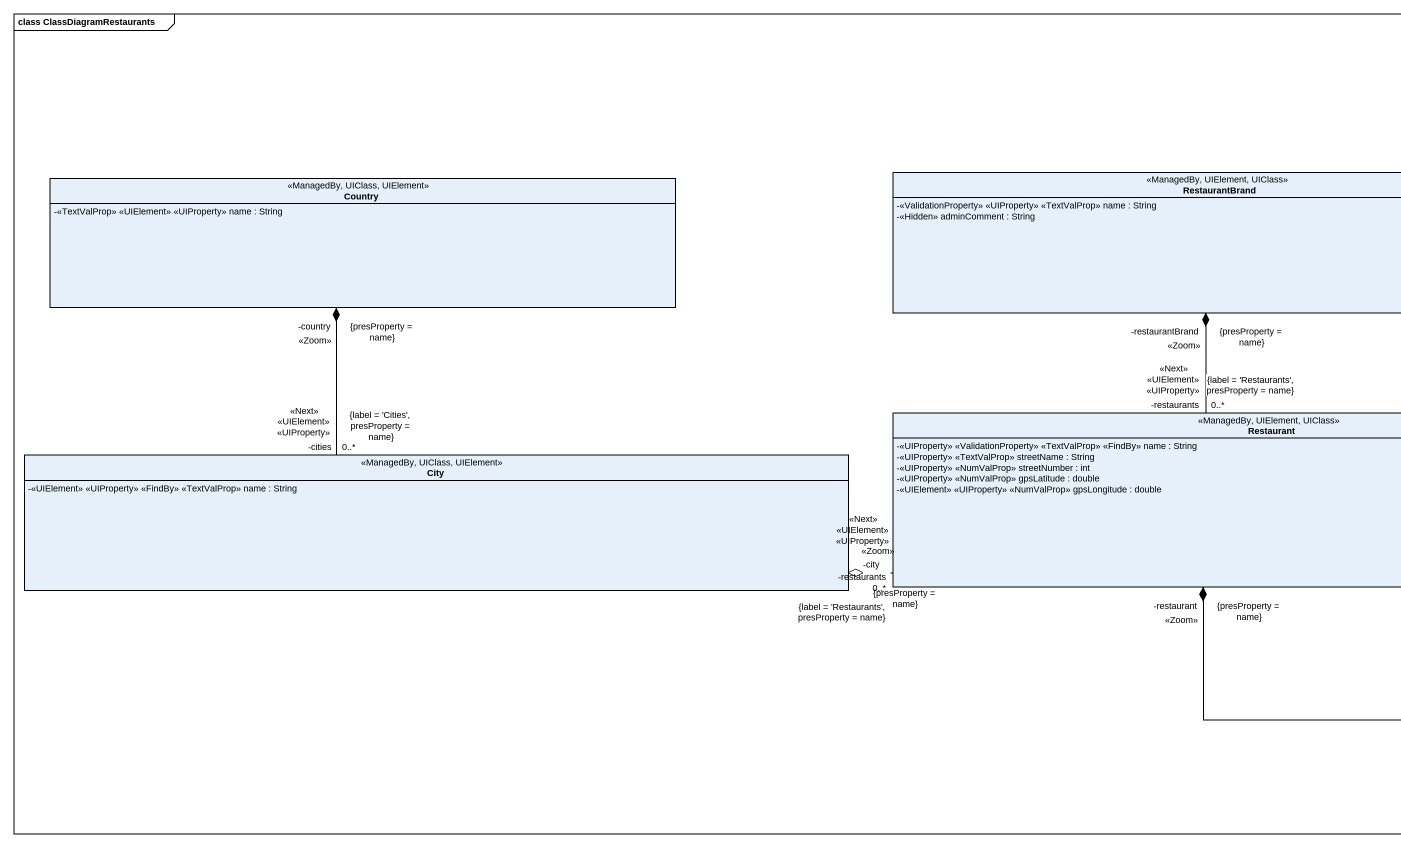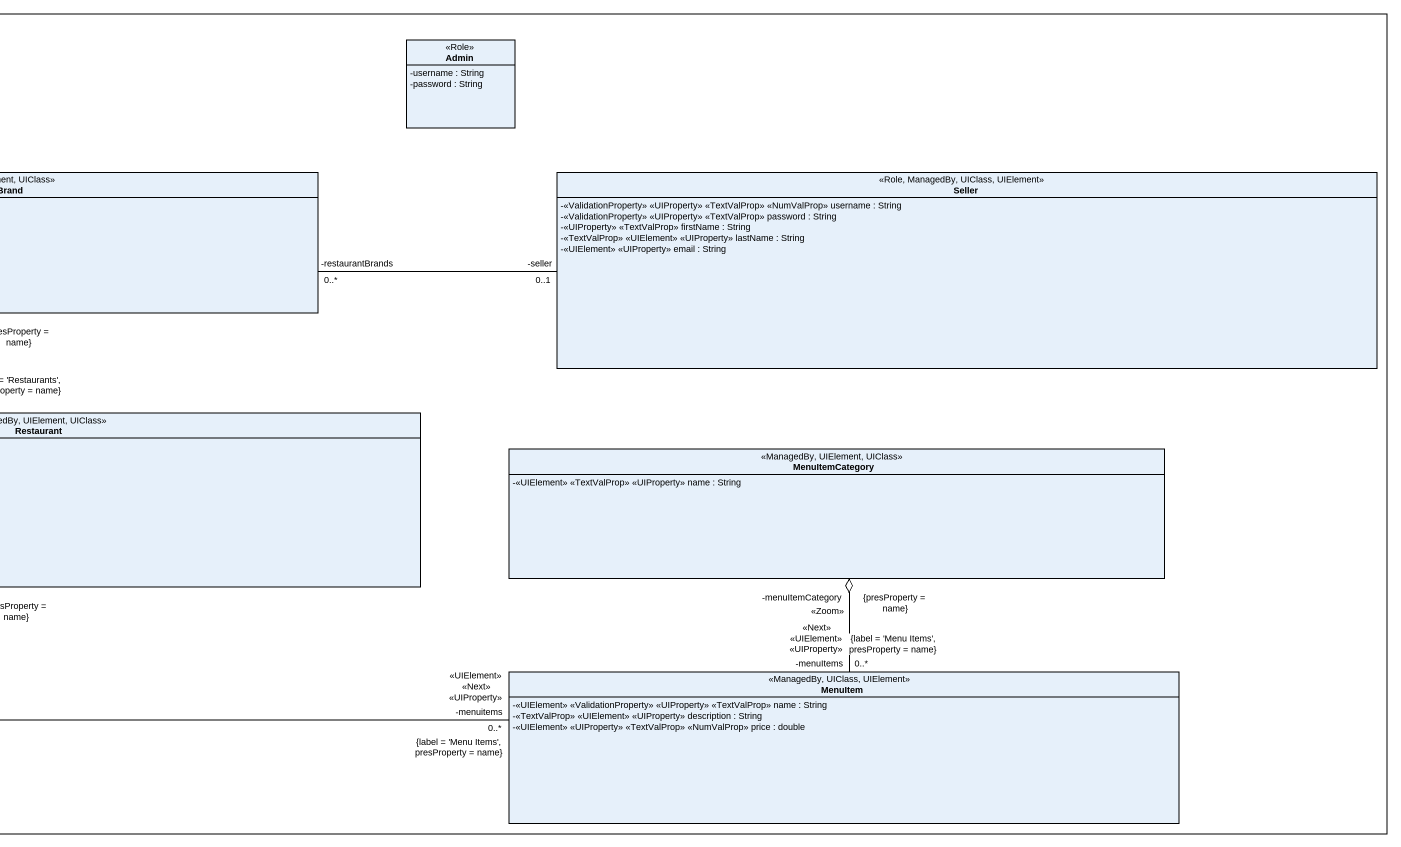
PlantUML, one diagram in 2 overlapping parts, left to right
@startuml
mainframe class ClassDiagramRestaurants
hide circle
hide empty members
skinparam classAttributeIconSize 0
class Admin <<Role>> {
  -username : String
  -password : String
}
class Country <<ManagedBy, UIClass, UIElement>> {
  -<<TextValProp>> <<UIElement>> <<UIProperty>> name : String
}
class RestaurantBrand <<ManagedBy, UIElement, UIClass>> {
  -<<ValidationProperty>> <<UIProperty>> <<TextValProp>> name : String
  -<<Hidden>> adminComment : String
}
class Seller <<Role, ManagedBy, UIClass, UIElement>> {
  -<<ValidationProperty>> <<UIProperty>> <<TextValProp>> <<NumValProp>> username : String
  -<<ValidationProperty>> <<UIProperty>> <<TextValProp>> password : String
  -<<UIProperty>> <<TextValProp>> firstName : String
  -<<TextValProp>> <<UIElement>> <<UIProperty>> lastName : String
  -<<UIElement>> <<UIProperty>> email : String
}
class Restaurant <<ManagedBy, UIElement, UIClass>> {
  -<<UIProperty>> <<ValidationProperty>> <<TextValProp>> <<FindBy>> name : String
  -<<UIProperty>> <<TextValProp>> streetName : String
  -<<UIProperty>> <<NumValProp>> streetNumber : int
  -<<UIProperty>> <<NumValProp>> gpsLatitude : double
  -<<UIElement>> <<UIProperty>> <<NumValProp>> gpsLongitude : double
}
class City <<ManagedBy, UIClass, UIElement>> {
  -<<UIElement>> <<UIProperty>> <<FindBy>> <<TextValProp>> name : String
}
class MenuItemCategory <<ManagedBy, UIElement, UIClass>> {
  -<<UIElement>> <<TextValProp>> <<UIProperty>> name : String
}
class MenuItem <<ManagedBy, UIClass, UIElement>> {
  -<<UIElement>> <<ValidationProperty>> <<UIProperty>> <<TextValProp>> name : String
  -<<TextValProp>> <<UIElement>> <<UIProperty>> description : String
  -<<UIElement>> <<UIProperty>> <<TextValProp>> <<NumValProp>> price : double
}
Country "-country\n<<Zoom>>\n{presProperty = name}" *-- "-cities\n0..*\n<<Next>> <<UIElement>> <<UIProperty>>\n{label = 'Cities', presProperty = name}" City
RestaurantBrand "-restaurantBrand\n<<Zoom>>\n{presProperty = name}" *-- "-restaurants\n0..*\n<<Next>> <<UIElement>> <<UIProperty>>\n{label = 'Restaurants', presProperty = name}" Restaurant
Seller "-seller\n0..1" -left- "-restaurantBrands\n0..*" RestaurantBrand
Restaurant "-restaurant\n<<Zoom>>\n{presProperty = name}" *-right- "-menuitems\n0..*\n<<UIElement>> <<Next>> <<UIProperty>>\n{label = 'Menu Items', presProperty = name}" MenuItem
City "-city\n<<Zoom>>\n{presProperty = name}" o-right- "-restaurants\n0..*\n<<Next>> <<UIElement>> <<UIProperty>>\n{label = 'Restaurants', presProperty = name}" Restaurant
MenuItemCategory "-menuItemCategory\n<<Zoom>>\n{presProperty = name}" o-- "-menuItems\n0..*\n<<Next>> <<UIElement>> <<UIProperty>>\n{label = 'Menu Items', presProperty = name}" MenuItem
@enduml
